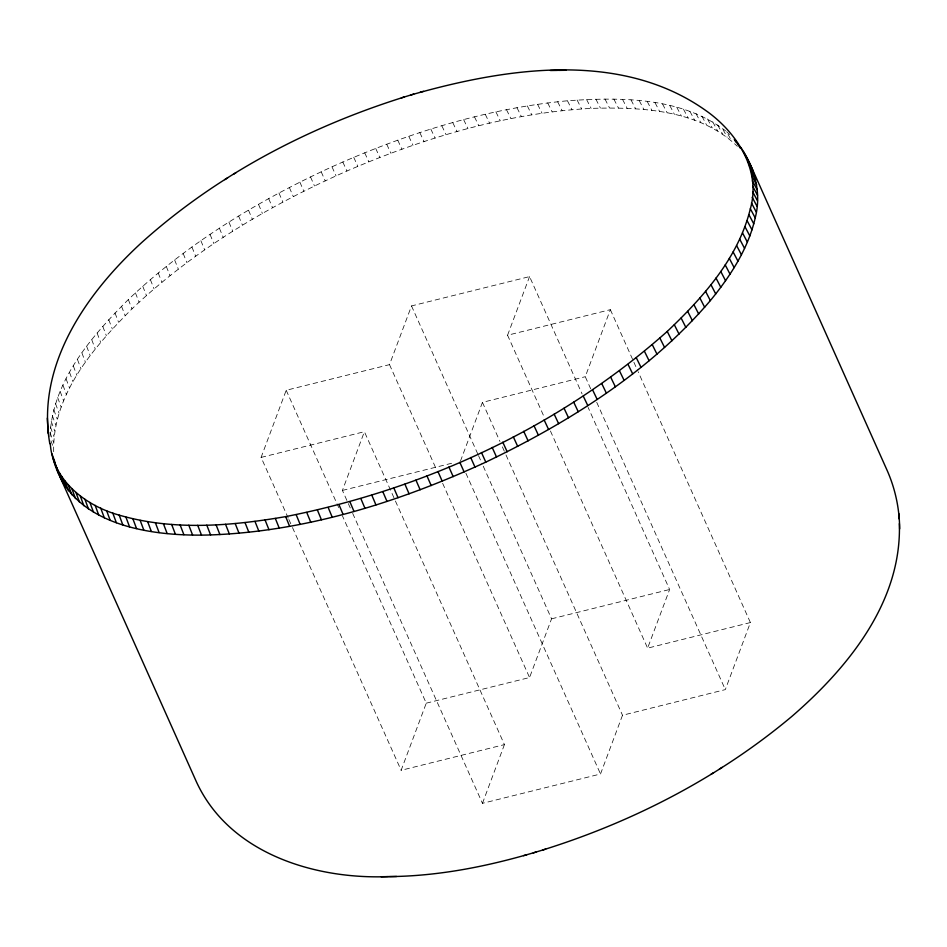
<?xml version="1.0" encoding="UTF-8"?>
<svg xmlns="http://www.w3.org/2000/svg" width="947" height="947" viewBox="0 0 947 947"><rect width="100%" height="100%" fill="white"/><g stroke="black" fill="none" stroke-linecap="round" stroke-linejoin="round"><path stroke-width="0.71" stroke-dasharray="4.74 3.55" d="M49.99 436.721C52.038 381.558 91.196 336.67 128.33 299.56C187.447 243.415 258.105 200.634 331.983 166.814C406.571 133.409 485.823 108.526 567.454 100.784C620.841 97.056 681.023 96.89 725.603 130.887M53.683 451.683C52.428 394.283 93.812 347.135 131.976 308.876C194.123 249.913 268.83 205.546 346.898 171.028C424.28 137.694 506.598 113.072 591.106 108.384C641.285 106.94 699.004 109.556 737.358 146.323M288.255 518.092L261.1 457.401L286.207 390.271L389.513 364.631L411.507 305.928L529.562 276.595L582.085 393.928M261.1 457.401L364.394 431.702L504.431 744.602L401.137 770.302L426.257 703.171L342.352 515.701M590.703 388.838L585.27 376.705L610.353 309.657L507.568 335.226L544.395 417.509M352.675 513.357L482.461 803.328L600.516 773.995L622.499 715.257L725.319 689.605L750.403 622.558L638.124 371.698M350.26 507.959L342.412 490.428L364.394 431.702M460.467 461.094L482.449 402.357L585.27 376.705M507.568 335.226L529.562 276.595M482.461 803.328L504.431 744.602M426.257 703.171L529.562 677.531L551.556 618.829L482.733 465.072M750.403 622.558L647.618 648.139L669.612 589.496L588.123 407.423M342.412 490.428L454.773 462.503M551.556 618.829L669.612 589.496M726.68 131.751L729.687 134.498M728.054 134.32L731.498 140.736M723.046 129.561L727.166 137.256M717.708 124.98L722.514 133.953M712.76 121.867L717.542 130.84M707.492 118.943L712.262 127.904M701.928 116.209L706.687 125.17M696.057 113.676L700.816 122.625M689.913 111.332L694.648 120.269M683.474 109.189L688.197 118.126M676.75 107.236L681.473 116.173M669.766 105.496L674.465 114.433M662.509 103.957L667.197 112.882M655.004 102.631L659.668 111.557M647.239 101.495L651.891 110.42M639.237 100.583L643.877 109.497M630.998 99.873L635.615 108.787M622.522 99.364L627.139 108.289M613.845 99.08L618.438 107.994M604.944 98.997L609.525 107.922M595.852 99.127L600.41 108.053M586.572 99.471L591.106 108.384M577.102 100.015L581.624 108.941M567.454 100.784L571.952 109.698M557.653 101.743L562.127 110.669M547.686 102.927L552.148 111.853M537.576 104.3L542.027 113.238M527.337 105.898L531.764 114.824M516.979 107.686L521.383 116.623M506.491 109.674L510.883 118.612M495.908 111.864L500.276 120.814M485.243 114.256L489.575 123.205M474.483 116.848L478.803 125.797M463.651 119.618L467.948 128.579M452.761 122.589L457.034 131.562M441.811 125.75L446.073 134.723M430.826 129.088L435.064 138.061M419.817 132.604L424.031 141.588M408.784 136.309L412.975 145.293M397.752 140.18L401.919 149.176M386.719 144.216L390.862 153.225M375.699 148.419L379.818 157.439M364.702 152.787L368.809 161.819M353.74 157.309L357.824 166.352M342.826 161.996L346.898 171.028M610.353 309.657L633.294 360.902M633.898 362.251L637.52 370.348M596.74 402.333L725.319 689.605M550.432 430.992L647.618 648.139M482.449 402.357L499.957 441.468M502.372 446.866L505.39 453.613M505.994 454.951L622.499 715.257M411.507 305.928L477.915 454.288M478.519 455.637L482.13 463.722M465.9 473.228L600.516 773.995M389.513 364.631L436.603 469.83M442.64 483.313L529.562 677.531M286.207 390.271L338.73 507.616M288.859 519.441L291.877 526.189M292.481 527.538L401.137 770.302M331.983 166.814L336.019 175.87M321.187 171.786L325.212 180.853M310.486 176.9L314.487 185.967M299.868 182.132L303.845 191.223M289.356 187.506L293.31 196.597M278.951 192.999L282.881 202.102M268.664 198.61L272.582 207.724M258.507 204.339L262.402 213.454M248.493 210.163L252.376 219.302M238.632 216.094L242.491 225.244M228.925 222.119L232.773 231.281M219.396 228.227L223.22 237.401M210.045 234.43L213.844 243.604M200.882 240.704L204.67 249.89M191.921 247.037L195.686 256.246M183.162 253.453L186.902 262.674M174.615 259.916L178.344 269.149M166.293 266.427L170.01 275.684M158.208 272.996L161.901 282.253M150.36 279.59L154.041 288.871M142.76 286.231L146.43 295.511M135.409 292.883L139.067 302.188M128.33 299.56L131.976 308.876M121.512 306.248L125.146 315.576M114.978 312.948L118.588 322.288M108.727 319.648L112.326 329M102.761 326.336L106.348 335.7M97.091 333.001L100.666 342.388M91.717 339.653L95.28 349.052M86.651 346.282L90.214 355.693M81.892 352.876L85.443 362.299M77.453 359.434L80.992 368.857M73.333 365.933L76.873 375.379M69.545 372.384L73.061 381.842M66.065 378.776L69.593 388.246M62.928 385.109L66.444 394.591M60.135 391.36L63.638 400.853M57.66 397.539L61.164 407.044M55.53 403.635L59.034 413.152M53.742 409.637L57.246 419.166M52.298 415.544L55.79 425.085M51.197 421.344L54.689 430.897M50.451 427.038L53.943 436.603M50.037 432.625L53.529 442.202M50.972 440.829L53.47 447.671"/><path stroke-width="1.42" d="M49.812 443.705C35.974 365.092 86.651 292.931 141.813 242.444C219.29 172.78 314.274 123.962 413.721 94.12M50.262 443.433C52.499 480.401 85.869 505.958 119.18 515.121C173.265 530.936 230.902 526.047 285.674 516.624C425.605 488.96 560.352 426.529 667.244 331.426C703.1 297.429 738.34 258.01 750.355 208.766C761.08 171.371 738.329 134.983 709.315 113.084C623.505 49.398 506.692 67.592 410.785 94.996M53.198 458.656C70.22 526.047 152.159 536.795 210.589 534.937C306.295 531.421 399.35 501.969 485.799 462.136C569.183 422.22 649.843 371.532 710.345 300.601C730.255 276.264 748.142 248.954 755.209 217.905C761.66 193.448 754.901 167.82 740.743 147.412M899.366 523.644C901.793 601.925 848.015 667.813 791.929 716.346C716.666 779.464 627.222 824.884 533.279 852.88M224.806 179.646L227.588 177.929M233.412 174.295L235.933 172.745M711.067 774.255L713.588 772.705M719.412 769.071L722.194 767.354M401.339 97.872L403.978 97.091M420.208 92.273L423.439 91.326M389.406 876.602C435.963 876.153 482.13 867.452 526.792 854.727M543.022 849.909L545.661 849.128M523.561 855.674L536.215 852.004M550.42 70.504L557.594 70.398M558.493 70.386L565.892 70.279M56.879 468.078L60.371 477.726L196.372 781.737C229.399 853.567 314.889 879.609 388.507 876.614M381.108 876.721L396.58 876.496M743.431 151.745L750.628 165.263L886.629 469.274C895.093 487.965 899.52 508.385 899.65 528.9M747.787 160.872L752.64 169.904M740.483 148.383L734.375 139.245L735.748 141.813M749.456 165.666L754.309 174.71M750.782 170.602L755.635 179.658M751.752 175.669L756.617 184.736M752.392 180.889L757.257 189.956M752.676 186.228L757.541 195.307M752.616 191.685L757.482 200.788M752.202 197.272L757.067 206.387M751.456 202.966L756.31 212.092M750.355 208.766L755.209 217.905M748.911 214.673L753.765 223.823M747.124 220.675L751.977 229.837M744.993 226.771L749.846 235.945M742.531 232.95L747.372 242.124M739.725 239.2L744.555 248.398M736.588 245.533L741.418 254.731M733.12 251.926L737.938 261.147M729.32 258.377L734.138 267.61M725.201 264.888L730.007 274.121M720.762 271.434L725.556 280.691M716.003 278.027L720.797 287.296M710.937 284.656L715.719 293.937M705.562 291.309L710.345 300.601M699.892 297.974L704.663 307.29M693.926 304.662L698.685 313.99M687.676 311.362L692.411 320.702M681.142 318.062L685.865 327.402M674.323 324.75L679.035 334.113M667.244 331.426L671.944 340.802M659.893 338.079L664.581 347.466M652.294 344.72L656.969 354.119M644.445 351.313L649.097 360.736M636.36 357.883L641.001 367.306M628.039 364.394L632.667 373.84M619.492 370.857L624.097 380.315M610.744 377.273L615.325 386.731M601.771 383.618L606.34 393.088M592.609 389.892L597.155 399.374M583.257 396.083L587.791 405.576M573.728 402.191L578.238 411.708M564.021 408.216L568.52 417.745M554.161 414.147L558.635 423.688M544.146 419.983L548.609 429.524M533.99 425.7L538.429 435.265M523.703 431.311L528.118 440.876M513.298 436.804L517.701 446.38M502.786 442.178L507.166 451.766M492.168 447.41L496.524 457.022M481.467 452.524L485.799 462.136M470.683 457.496L474.992 467.12M459.828 462.314L464.113 471.949M448.914 467.001L453.187 476.637M437.952 471.523L442.202 481.171M426.955 475.891L431.181 485.551M415.934 480.093L420.148 489.765M404.902 484.142L409.092 493.813M393.869 488.013L398.024 497.684M382.837 491.706L386.98 501.389M371.828 495.222L375.947 504.917M360.843 498.56L364.938 508.267M349.893 501.721L353.977 511.427M339.002 504.692L343.063 514.399M328.171 507.462L332.208 517.18M317.411 510.054L321.424 519.773M306.745 512.445L310.734 522.176M296.162 514.635L300.128 524.366M285.674 516.624L289.628 526.366M275.317 518.423L279.247 528.154M265.077 520.01L268.984 529.752M254.968 521.383L258.862 531.137M245.013 522.566L248.872 532.309M235.199 523.537L239.046 533.279M225.552 524.295L229.387 534.049M216.082 524.839L219.905 534.593M206.801 525.183L210.589 534.937M197.71 525.313L201.486 535.067M188.808 525.23L192.572 534.984M180.131 524.946L183.872 534.7M171.656 524.437L175.384 534.191M163.417 523.727L167.134 533.481M155.415 522.815L159.108 532.557M147.661 521.69L151.331 531.433M140.144 520.353L143.814 530.095M132.888 518.814L136.546 528.556M125.904 517.074L129.538 526.804M119.18 515.121L122.802 524.863M112.74 512.978L116.363 522.708M106.597 510.634L110.195 520.365M100.725 508.101L104.312 517.82M95.162 505.367L98.737 515.073M89.894 502.443L93.469 512.149M84.946 499.329L88.497 509.036M80.294 496.039L83.845 505.734M75.973 492.558L79.512 502.241M71.96 488.901L75.5 498.584M68.279 485.065L71.806 494.748M64.929 481.064L68.444 490.735M61.91 476.897L65.414 486.557M59.223 472.577L62.727 482.224M51.872 453.72L55.364 463.332M58.359 473.074L55.695 464.563M47.35 418.101L48.214 433.489M898.786 513.511L899.07 518.826"/></g></svg>
